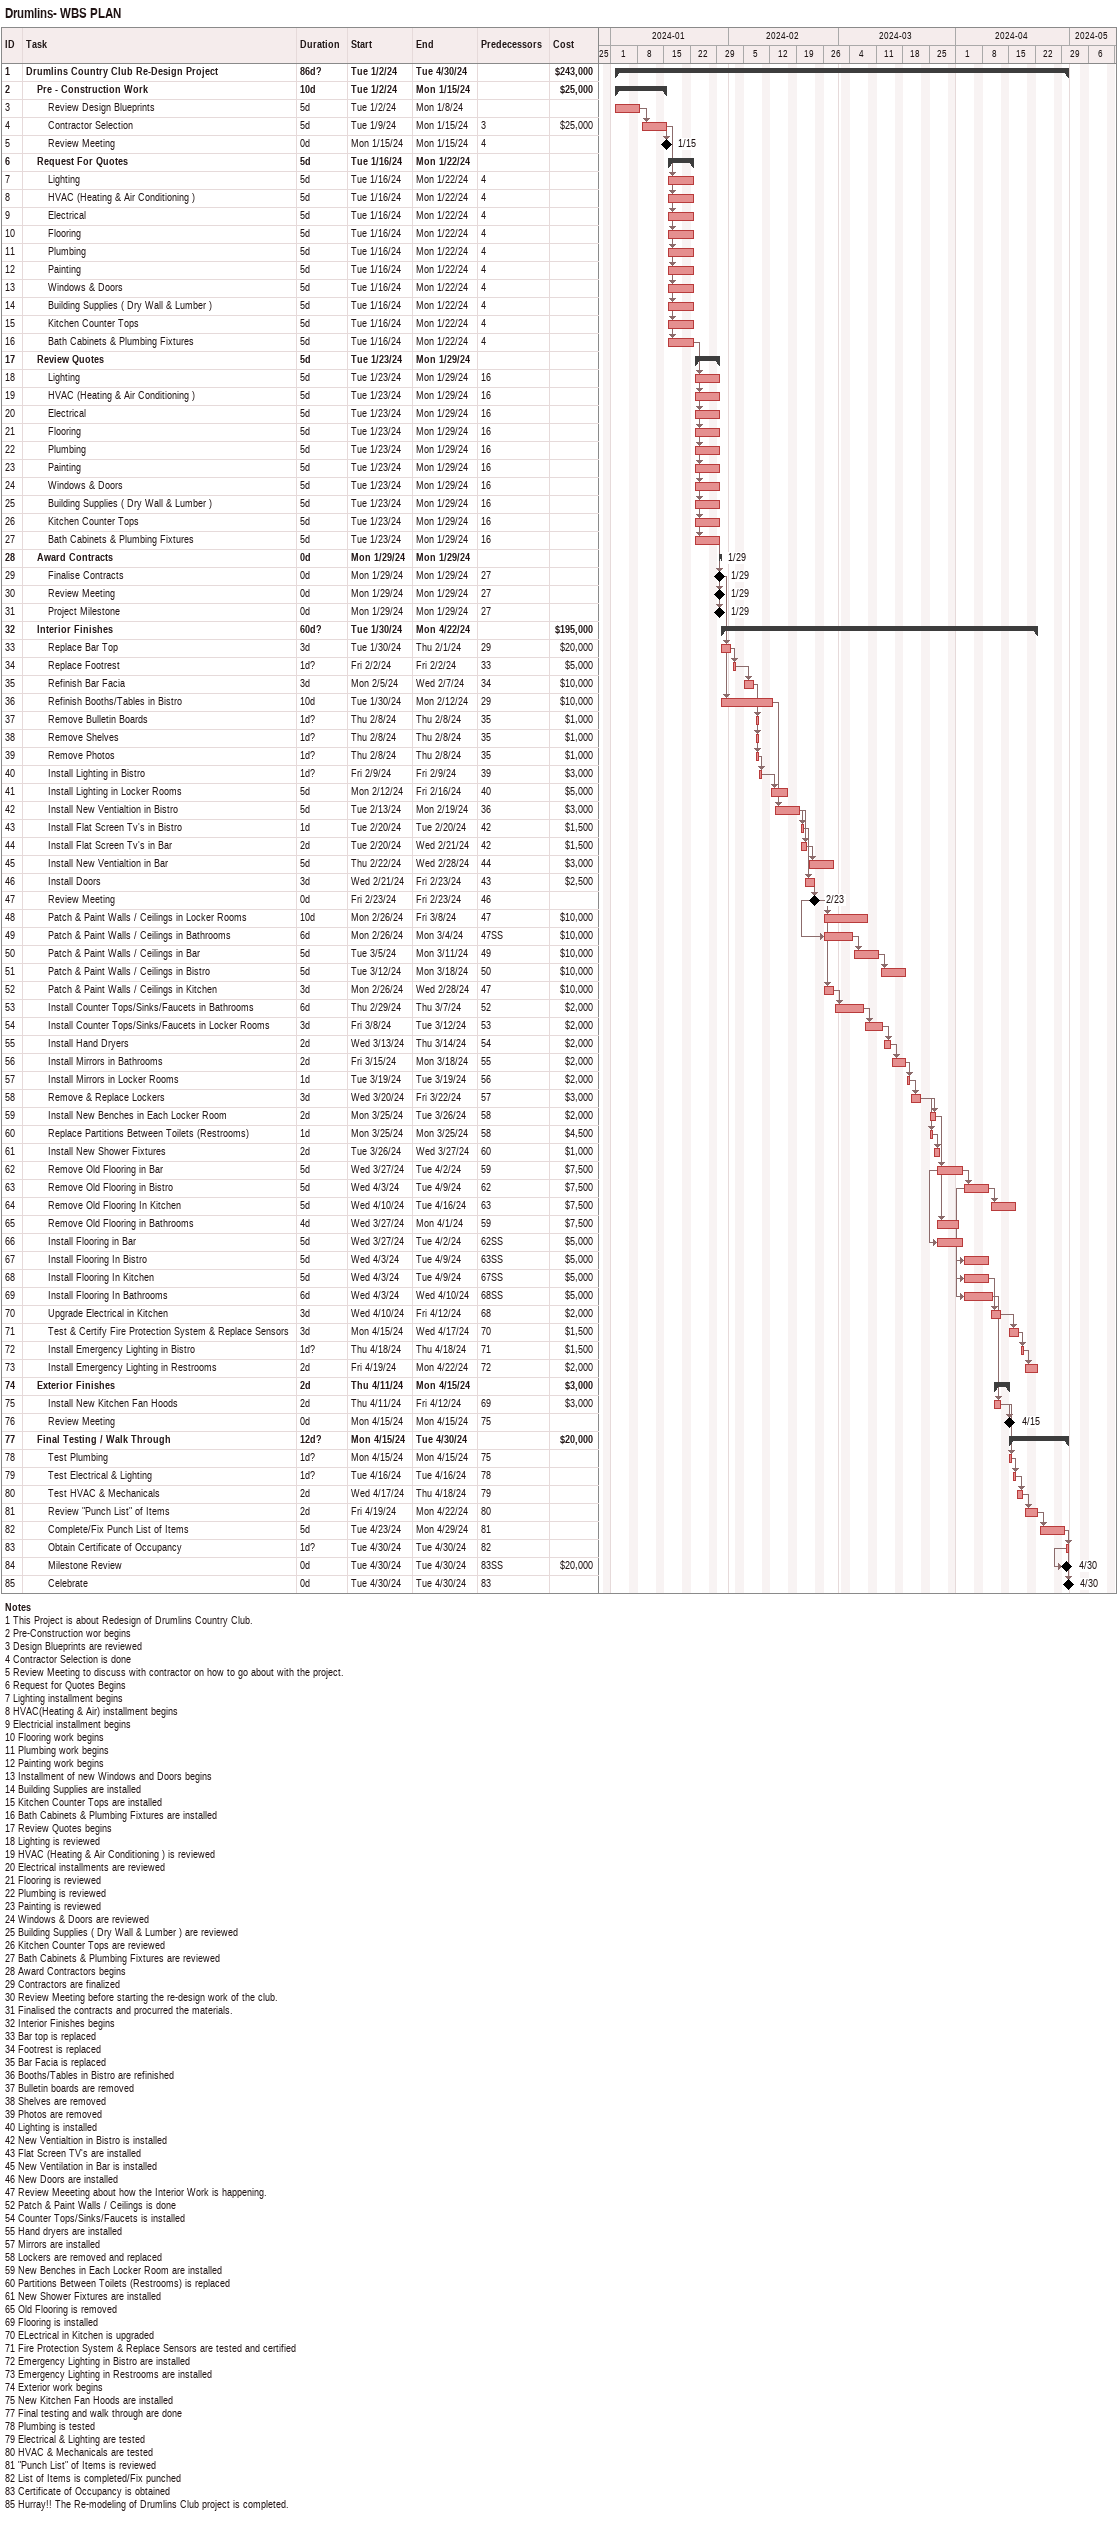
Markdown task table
Drumlins- WBS PLAN

| ID | Level | Task | Duration | Start | Finish | Predecessors | Cost ($) |
|---|---|---|---|---|---|---|---|
| 1 | 1 | **Drumlins Country Club Re-Design Project** | 86d? | 2024-01-02 | 2024-04-30 |  | 243000 |
| 2 | 2 | **Pre - Construction Work** | 10d | 2024-01-02 | 2024-01-15 |  | 25000 |
| 3 | 3 | Review Design Blueprints | 5d | 2024-01-02 | 2024-01-08 |  |  |
| 4 | 3 | Contractor Selection | 5d | 2024-01-09 | 2024-01-15 | 3 | 25000 |
| 5 | 3 | Review Meeting | 0d | 2024-01-15 | 2024-01-15 | 4 |  |
| 6 | 2 | **Request For Quotes** | 5d | 2024-01-16 | 2024-01-22 |  |  |
| 7 | 3 | Lighting | 5d | 2024-01-16 | 2024-01-22 | 4 |  |
| 8 | 3 | HVAC (Heating & Air Conditioning ) | 5d | 2024-01-16 | 2024-01-22 | 4 |  |
| 9 | 3 | Electrical | 5d | 2024-01-16 | 2024-01-22 | 4 |  |
| 10 | 3 | Flooring | 5d | 2024-01-16 | 2024-01-22 | 4 |  |
| 11 | 3 | Plumbing | 5d | 2024-01-16 | 2024-01-22 | 4 |  |
| 12 | 3 | Painting | 5d | 2024-01-16 | 2024-01-22 | 4 |  |
| 13 | 3 | Windows & Doors | 5d | 2024-01-16 | 2024-01-22 | 4 |  |
| 14 | 3 | Building Supplies ( Dry Wall & Lumber ) | 5d | 2024-01-16 | 2024-01-22 | 4 |  |
| 15 | 3 | Kitchen Counter Tops | 5d | 2024-01-16 | 2024-01-22 | 4 |  |
| 16 | 3 | Bath Cabinets & Plumbing Fixtures | 5d | 2024-01-16 | 2024-01-22 | 4 |  |
| 17 | 2 | **Review Quotes** | 5d | 2024-01-23 | 2024-01-29 |  |  |
| 18 | 3 | Lighting | 5d | 2024-01-23 | 2024-01-29 | 16 |  |
| 19 | 3 | HVAC (Heating & Air Conditioning ) | 5d | 2024-01-23 | 2024-01-29 | 16 |  |
| 20 | 3 | Electrical | 5d | 2024-01-23 | 2024-01-29 | 16 |  |
| 21 | 3 | Flooring | 5d | 2024-01-23 | 2024-01-29 | 16 |  |
| 22 | 3 | Plumbing | 5d | 2024-01-23 | 2024-01-29 | 16 |  |
| 23 | 3 | Painting | 5d | 2024-01-23 | 2024-01-29 | 16 |  |
| 24 | 3 | Windows & Doors | 5d | 2024-01-23 | 2024-01-29 | 16 |  |
| 25 | 3 | Building Supplies ( Dry Wall & Lumber ) | 5d | 2024-01-23 | 2024-01-29 | 16 |  |
| 26 | 3 | Kitchen Counter Tops | 5d | 2024-01-23 | 2024-01-29 | 16 |  |
| 27 | 3 | Bath Cabinets & Plumbing Fixtures | 5d | 2024-01-23 | 2024-01-29 | 16 |  |
| 28 | 2 | **Award Contracts** | 0d | 2024-01-29 | 2024-01-29 |  |  |
| 29 | 3 | Finalise Contracts | 0d | 2024-01-29 | 2024-01-29 | 27 |  |
| 30 | 3 | Review Meeting | 0d | 2024-01-29 | 2024-01-29 | 27 |  |
| 31 | 3 | Project Milestone | 0d | 2024-01-29 | 2024-01-29 | 27 |  |
| 32 | 2 | **Interior Finishes** | 60d? | 2024-01-30 | 2024-04-22 |  | 195000 |
| 33 | 3 | Replace Bar Top | 3d | 2024-01-30 | 2024-02-01 | 29 | 20000 |
| 34 | 3 | Replace Footrest | 1d? | 2024-02-02 | 2024-02-02 | 33 | 5000 |
| 35 | 3 | Refinish Bar Facia | 3d | 2024-02-05 | 2024-02-07 | 34 | 10000 |
| 36 | 3 | Refinish Booths/Tables in Bistro | 10d | 2024-01-30 | 2024-02-12 | 29 | 10000 |
| 37 | 3 | Remove Bulletin Boards | 1d? | 2024-02-08 | 2024-02-08 | 35 | 1000 |
| 38 | 3 | Remove Shelves | 1d? | 2024-02-08 | 2024-02-08 | 35 | 1000 |
| 39 | 3 | Remove Photos | 1d? | 2024-02-08 | 2024-02-08 | 35 | 1000 |
| 40 | 3 | Install Lighting in Bistro | 1d? | 2024-02-09 | 2024-02-09 | 39 | 3000 |
| 41 | 3 | Install Lighting in Locker Rooms | 5d | 2024-02-12 | 2024-02-16 | 40 | 5000 |
| 42 | 3 | Install New Ventialtion in Bistro | 5d | 2024-02-13 | 2024-02-19 | 36 | 3000 |
| 43 | 3 | Install Flat Screen Tv's in Bistro | 1d | 2024-02-20 | 2024-02-20 | 42 | 1500 |
| 44 | 3 | Install Flat Screen Tv's in Bar | 2d | 2024-02-20 | 2024-02-21 | 42 | 1500 |
| 45 | 3 | Install New Ventialtion in Bar | 5d | 2024-02-22 | 2024-02-28 | 44 | 3000 |
| 46 | 3 | Install Doors | 3d | 2024-02-21 | 2024-02-23 | 43 | 2500 |
| 47 | 3 | Review Meeting | 0d | 2024-02-23 | 2024-02-23 | 46 |  |
| 48 | 3 | Patch & Paint Walls / Ceilings in Locker Rooms | 10d | 2024-02-26 | 2024-03-08 | 47 | 10000 |
| 49 | 3 | Patch & Paint Walls / Ceilings in Bathrooms | 6d | 2024-02-26 | 2024-03-04 | 47SS | 10000 |
| 50 | 3 | Patch & Paint Walls / Ceilings in Bar | 5d | 2024-03-05 | 2024-03-11 | 49 | 10000 |
| 51 | 3 | Patch & Paint Walls / Ceilings in Bistro | 5d | 2024-03-12 | 2024-03-18 | 50 | 10000 |
| 52 | 3 | Patch & Paint Walls / Ceilings in Kitchen | 3d | 2024-02-26 | 2024-02-28 | 47 | 10000 |
| 53 | 3 | Install Counter Tops/Sinks/Faucets in Bathrooms | 6d | 2024-02-29 | 2024-03-07 | 52 | 2000 |
| 54 | 3 | Install Counter Tops/Sinks/Faucets in Locker Rooms | 3d | 2024-03-08 | 2024-03-12 | 53 | 2000 |
| 55 | 3 | Install Hand Dryers | 2d | 2024-03-13 | 2024-03-14 | 54 | 2000 |
| 56 | 3 | Install Mirrors in Bathrooms | 2d | 2024-03-15 | 2024-03-18 | 55 | 2000 |
| 57 | 3 | Install Mirrors in Locker Rooms | 1d | 2024-03-19 | 2024-03-19 | 56 | 2000 |
| 58 | 3 | Remove & Replace Lockers | 3d | 2024-03-20 | 2024-03-22 | 57 | 3000 |
| 59 | 3 | Install New Benches in Each Locker Room | 2d | 2024-03-25 | 2024-03-26 | 58 | 2000 |
| 60 | 3 | Replace Partitions Between Toilets (Restrooms) | 1d | 2024-03-25 | 2024-03-25 | 58 | 4500 |
| 61 | 3 | Install New Shower Fixtures | 2d | 2024-03-26 | 2024-03-27 | 60 | 1000 |
| 62 | 3 | Remove Old Flooring in Bar | 5d | 2024-03-27 | 2024-04-02 | 59 | 7500 |
| 63 | 3 | Remove Old Flooring in Bistro | 5d | 2024-04-03 | 2024-04-09 | 62 | 7500 |
| 64 | 3 | Remove Old Flooring In Kitchen | 5d | 2024-04-10 | 2024-04-16 | 63 | 7500 |
| 65 | 3 | Remove Old Flooring in Bathrooms | 4d | 2024-03-27 | 2024-04-01 | 59 | 7500 |
| 66 | 3 | Install Flooring in Bar | 5d | 2024-03-27 | 2024-04-02 | 62SS | 5000 |
| 67 | 3 | Install Flooring In Bistro | 5d | 2024-04-03 | 2024-04-09 | 63SS | 5000 |
| 68 | 3 | Install Flooring In Kitchen | 5d | 2024-04-03 | 2024-04-09 | 67SS | 5000 |
| 69 | 3 | Install Flooring In Bathrooms | 6d | 2024-04-03 | 2024-04-10 | 68SS | 5000 |
| 70 | 3 | Upgrade Electrical in Kitchen | 3d | 2024-04-10 | 2024-04-12 | 68 | 2000 |
| 71 | 3 | Test & Certify Fire Protection System & Replace Sensors | 3d | 2024-04-15 | 2024-04-17 | 70 | 1500 |
| 72 | 3 | Install Emergency Lighting in Bistro | 1d? | 2024-04-18 | 2024-04-18 | 71 | 1500 |
| 73 | 3 | Install Emergency Lighting in Restrooms | 2d | 2024-04-19 | 2024-04-22 | 72 | 2000 |
| 74 | 2 | **Exterior Finishes** | 2d | 2024-04-11 | 2024-04-15 |  | 3000 |
| 75 | 3 | Install New Kitchen Fan Hoods | 2d | 2024-04-11 | 2024-04-12 | 69 | 3000 |
| 76 | 3 | Review Meeting | 0d | 2024-04-15 | 2024-04-15 | 75 |  |
| 77 | 2 | **Final Testing / Walk Through** | 12d? | 2024-04-15 | 2024-04-30 |  | 20000 |
| 78 | 3 | Test Plumbing | 1d? | 2024-04-15 | 2024-04-15 | 75 |  |
| 79 | 3 | Test Electrical & Lighting | 1d? | 2024-04-16 | 2024-04-16 | 78 |  |
| 80 | 3 | Test HVAC & Mechanicals | 2d | 2024-04-17 | 2024-04-18 | 79 |  |
| 81 | 3 | Review "Punch List" of Items | 2d | 2024-04-19 | 2024-04-22 | 80 |  |
| 82 | 3 | Complete/Fix Punch List of Items | 5d | 2024-04-23 | 2024-04-29 | 81 |  |
| 83 | 3 | Obtain Certificate of Occupancy | 1d? | 2024-04-30 | 2024-04-30 | 82 |  |
| 84 | 3 | Milestone Review | 0d | 2024-04-30 | 2024-04-30 | 83SS | 20000 |
| 85 | 3 | Celebrate | 0d | 2024-04-30 | 2024-04-30 | 83 |  |

Notes
- 1: This Project is about Redesign of Drumlins Country Club.
- 2: Pre-Construction wor begins
- 3: Design Blueprints are reviewed
- 4: Contractor Selection is done
- 5: Review Meeting to discuss with contractor on how to go about with the project.
- 6: Request for Quotes Begins
- 7: Lighting installment begins
- 8: HVAC(Heating & Air) installment begins
- 9: Electricial installment begins
- 10: Flooring work begins
- 11: Plumbing work begins
- 12: Painting work begins
- 13: Installment of new Windows and Doors begins
- 14: Building Supplies are installed
- 15: Kitchen Counter Tops are installed
- 16: Bath Cabinets & Plumbing Fixtures are installed
- 17: Review Quotes begins
- 18: Lighting is reviewed
- 19: HVAC (Heating & Air Conditioning ) is reviewed
- 20: Electrical installments are reviewed
- 21: Flooring is reviewed
- 22: Plumbing is reviewed
- 23: Painting is reviewed
- 24: Windows & Doors are reviewed
- 25: Building Supplies ( Dry Wall & Lumber ) are reviewed
- 26: Kitchen Counter Tops are reviewed
- 27: Bath Cabinets & Plumbing Fixtures are reviewed
- 28: Award Contractors begins
- 29: Contractors are finalized
- 30: Review Meeting before starting the re-design work of the club.
- 31: Finalised the contracts and procurred the materials.
- 32: Interior Finishes begins
- 33: Bar top is replaced
- 34: Footrest is replaced
- 35: Bar Facia is replaced
- 36: Booths/Tables in Bistro are refinished
- 37: Bulletin boards are removed
- 38: Shelves are removed
- 39: Photos are removed
- 40: Lighting is installed
- 42: New Ventialtion in Bistro is installed
- 43: Flat Screen TV's are installed
- 45: New Ventilation in Bar is installed
- 46: New Doors are installed
- 47: Review Meeeting about how the Interior Work is happening.
- 52: Patch & Paint Walls / Ceilings is done
- 54: Counter Tops/Sinks/Faucets is installed
- 55: Hand dryers are installed
- 57: Mirrors are installed
- 58: Lockers are removed and replaced
- 59: New Benches in Each Locker Room are installed
- 60: Partitions Between Toilets (Restrooms) is replaced
- 61: New Shower Fixtures are installed
- 65: Old Flooring is removed
- 69: Flooring is installed
- 70: ELectrical in Kitchen is upgraded
- 71: Fire Protection System & Replace Sensors are tested and certified
- 72: Emergency Lighting in Bistro are installed
- 73: Emergency Lighting in Restrooms are installed
- 74: Exterior work begins
- 75: New Kitchen Fan Hoods are installed
- 77: Final testing and walk through are done
- 78: Plumbing is tested
- 79: Electrical & Lighting are tested
- 80: HVAC & Mechanicals are tested
- 81: "Punch List" of Items is reviewed
- 82: List of Items is completed/Fix punched
- 83: Certificate of Occupancy is obtained
- 85: Hurray!! The Re-modeling of Drumlins Club project is completed.
